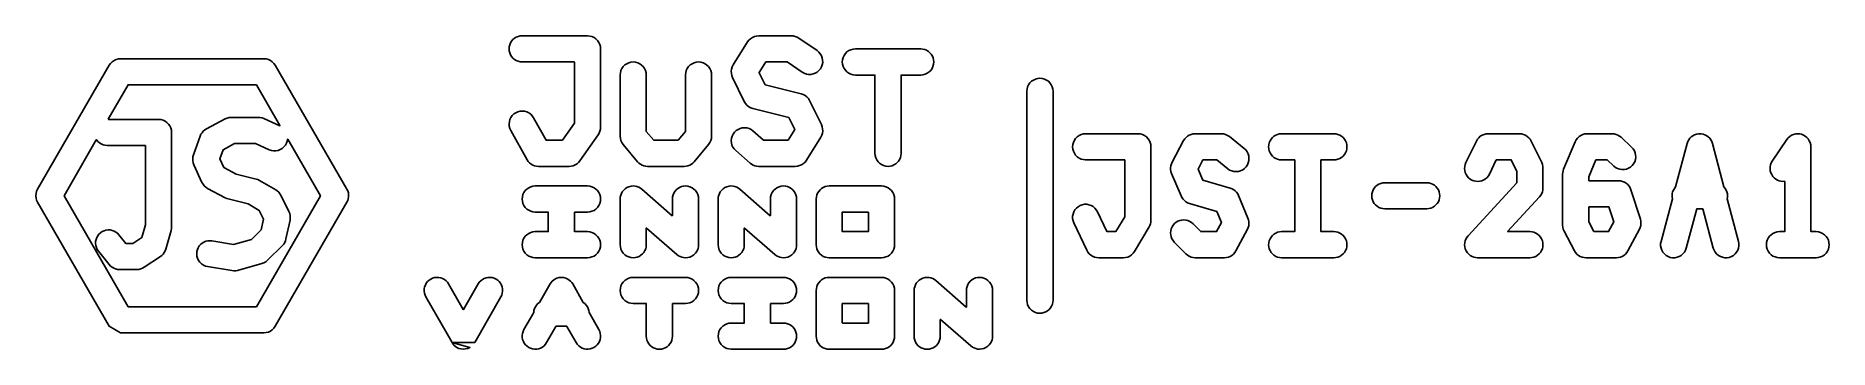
# Model space of a CAD drawing. Header units: millimetres. Extents: x -29.7 to 25.1, y -4.7 to 4.9.
import ezdxf

# ---------------------------------------------------------------- set-up
doc = ezdxf.new("R2010")
doc.units = ezdxf.units.MM

msp = doc.modelspace()

# ---------------------------------------------------------------- linework, layer by layer
at = {"layer": 'WATERMARK'}
for points in [[(-13.35647, 0.90509), (-13.29436, 0.92026), (-13.23546, 0.94513), (-13.18128, 0.97907), (-13.13319, 1.02121), (-13.09237, 1.07054), (-12.53236, 1.87054), (-12.50133, 1.92296), (-12.47858, 1.97957), (-12.4647, 2.03898), (-12.46001, 2.0999), (-12.46, 4.49989), (-12.46606, 4.56924), (-12.48407, 4.6366), (-12.5135, 4.6998), (-12.55346, 4.75694), (-12.60273, 4.80626), (-12.65982, 4.84628), (-12.72299, 4.87578), (-12.79033, 4.89387), (-12.85989, 4.89999), (-14.8599, 4.9), (-14.92238, 4.89509), (-14.98342, 4.88047), (-15.04141, 4.85648), (-15.09495, 4.82371), (-15.14269, 4.78297), (-15.18348, 4.73526), (-15.2163, 4.68176), (-15.24035, 4.62379), (-15.25503, 4.56276), (-15.25998, 4.5002), (-15.25509, 4.43762), (-15.24047, 4.37658), (-15.21648, 4.31859), (-15.18371, 4.26505), (-15.14297, 4.21731), (-15.09526, 4.17652), (-15.04176, 4.1437), (-14.98379, 4.11965), (-14.92276, 4.10497), (-14.8601, 4.10001), (-13.26371, 4.09983), (-13.26017, 4.09629), (-13.26067, 2.22517), (-13.62765, 1.70117), (-13.62999, 1.70008), (-14.12351, 1.70017), (-14.12575, 1.70146), (-14.51077, 2.39101), (-14.54974, 2.44843), (-14.59829, 2.49847), (-14.65479, 2.53932), (-14.71752, 2.56974), (-14.78459, 2.5888), (-14.85394, 2.59593), (-14.92348, 2.59091), (-14.99109, 2.57388), (-15.05472, 2.54538), (-15.11243, 2.50626), (-15.16247, 2.45771), (-15.20332, 2.40121), (-15.23374, 2.33848), (-15.2528, 2.27141), (-15.25993, 2.20206), (-15.25491, 2.13252), (-15.23788, 2.06491), (-15.20933, 2.00118), (-14.70934, 1.10516), (-14.67593, 1.0547), (-14.63524, 1.00977), (-14.58822, 0.97152), (-14.53597, 0.9408), (-14.47967, 0.91834), (-14.42063, 0.90464), (-14.36009, 0.90001), (-13.4201, 0.9)], [(-6.43305, 0.90566), (-6.36779, 0.9225), (-6.30628, 0.95006), (-6.25028, 0.98755), (-6.20136, 1.03391), (-6.16086, 1.08792), (-5.72086, 1.79191), (-5.69008, 1.85185), (-5.66977, 1.91621), (-5.66057, 1.98306), (-5.66273, 2.05051), (-5.67621, 2.11663), (-5.70064, 2.17965), (-6.06063, 2.91565), (-6.09646, 2.97518), (-6.14212, 3.02769), (-6.19618, 3.0715), (-6.25701, 3.10527), (-6.32289, 3.12802), (-7.42141, 3.40283), (-7.60232, 3.77103), (-7.60214, 3.77362), (-7.39894, 4.09866), (-7.39665, 4.09987), (-6.74423, 4.09983), (-6.28611, 3.78606), (-6.22528, 3.75177), (-6.15952, 3.7286), (-6.09074, 3.7172), (-6.02102, 3.71793), (-5.95249, 3.73074), (-5.88722, 3.75526), (-5.82721, 3.79075), (-5.77457, 3.8358), (-5.73025, 3.88962), (-5.69595, 3.95032), (-5.67271, 4.01606), (-5.66124, 4.08483), (-5.66188, 4.15454), (-5.67462, 4.22309), (-5.69908, 4.28838), (-5.73449, 4.34844), (-5.7798, 4.40143), (-5.83371, 4.44582), (-6.39371, 4.82984), (-6.44556, 4.85994), (-6.50141, 4.882), (-6.55994, 4.89545), (-6.61991, 4.89999), (-7.61989, 4.9), (-7.68695, 4.89434), (-7.75221, 4.8775), (-7.81372, 4.84994), (-7.86972, 4.81245), (-7.91864, 4.76609), (-7.95914, 4.71208), (-8.39914, 4.00809), (-8.42992, 3.94815), (-8.45023, 3.88379), (-8.45943, 3.81694), (-8.45727, 3.74949), (-8.44379, 3.68337), (-8.41936, 3.62035), (-8.05937, 2.88435), (-8.02354, 2.82482), (-7.97788, 2.77231), (-7.92382, 2.7285), (-7.86299, 2.69473), (-7.79711, 2.67198), (-6.69859, 2.39717), (-6.51768, 2.02897), (-6.51786, 2.02638), (-6.72106, 1.70134), (-6.72335, 1.70013), (-7.46942, 1.70017), (-7.79708, 1.98543), (-7.85351, 2.02656), (-7.91614, 2.05721), (-7.9827, 2.07644), (-8.05202, 2.0839), (-8.12159, 2.07921), (-8.18928, 2.06251), (-8.25304, 2.03431), (-8.31094, 1.99547), (-8.36121, 1.94716), (-8.40233, 1.89086), (-8.43305, 1.82827), (-8.45244, 1.7613), (-8.4599, 1.69198), (-8.45521, 1.62241), (-8.43851, 1.55472), (-8.41031, 1.49096), (-8.37147, 1.43306), (-8.32309, 1.38271), (-7.88308, 0.99869), (-7.83735, 0.96422), (-7.78709, 0.93659), (-7.7334, 0.91643), (-7.67738, 0.90415), (-7.62009, 0.90001), (-6.50011, 0.9)], [(-3.59762, 0.90491), (-3.53658, 0.91953), (-3.47859, 0.94352), (-3.42505, 0.97629), (-3.37731, 1.01703), (-3.33652, 1.06474), (-3.3037, 1.11824), (-3.27965, 1.17621), (-3.26497, 1.23724), (-3.26001, 1.2999), (-3.25983, 3.69629), (-3.25629, 3.69983), (-2.65989, 3.70001), (-2.59033, 3.70613), (-2.5234, 3.72407), (-2.4602, 3.7535), (-2.40306, 3.79346), (-2.35374, 3.84273), (-2.31372, 3.89982), (-2.28422, 3.96299), (-2.26613, 4.03033), (-2.26002, 4.09979), (-2.26491, 4.16238), (-2.27953, 4.22342), (-2.30352, 4.28141), (-2.33629, 4.33495), (-2.37703, 4.38269), (-2.42474, 4.42348), (-2.47824, 4.4563), (-2.53621, 4.48035), (-2.59724, 4.49503), (-2.6599, 4.49999), (-4.65989, 4.5), (-4.72924, 4.49394), (-4.7966, 4.47593), (-4.8598, 4.4465), (-4.91694, 4.40654), (-4.96626, 4.35727), (-5.00628, 4.30018), (-5.03578, 4.23701), (-5.05387, 4.16967), (-5.05998, 4.10022), (-5.05394, 4.03076), (-5.03593, 3.9634), (-5.0065, 3.9002), (-4.96654, 3.84306), (-4.91727, 3.79374), (-4.86018, 3.75372), (-4.79701, 3.72422), (-4.72967, 3.70613), (-4.66011, 3.70001), (-4.06371, 3.69983), (-4.06017, 3.69629), (-4.06, 1.30011), (-4.05394, 1.23076), (-4.03593, 1.1634), (-4.0065, 1.1002), (-3.96654, 1.04306), (-3.91727, 0.99374), (-3.86018, 0.95372), (-3.79701, 0.92422), (-3.72967, 0.90613), (-3.66021, 0.90002)], [(-22.69683, -4.19394), (-22.62947, -4.17593), (-22.56627, -4.1465), (-22.50913, -4.10654), (-22.45981, -4.05727), (-22.41972, -4.00009), (-20.22578, -0.20008), (-20.19987, -0.14631), (-20.18222, -0.08919), (-20.17329, -0.03008), (-20.17326, 0.0297), (-20.18214, 0.08882), (-20.19974, 0.14596), (-20.22569, 0.19992), (-22.41961, 3.99991), (-22.45953, 4.05694), (-22.5088, 4.10626), (-22.56589, 4.14628), (-22.62906, 4.17578), (-22.6964, 4.19387), (-22.76596, 4.19999), (-27.15382, 4.2), (-27.22317, 4.19394), (-27.29053, 4.17593), (-27.35373, 4.1465), (-27.41087, 4.10654), (-27.46019, 4.05727), (-27.50028, 4.00009), (-29.69422, 0.20009), (-29.72364, 0.13701), (-29.74173, 0.06967), (-29.74784, 0.00022), (-29.7418, -0.06924), (-29.72379, -0.1366), (-29.69432, -0.1999), (-27.50031, -3.99997), (-27.15392, -4.19996), (-22.76618, -4.2)], [(-9.84199, 0.90424), (-9.78502, 0.9169), (-9.73051, 0.9377), (-9.6796, 0.96622), (-9.63338, 1.00183), (-9.59277, 1.04386), (-9.15278, 1.57185), (-9.11321, 1.62871), (-9.08398, 1.69163), (-9.06607, 1.75867), (-9.06001, 1.82789), (-9.06, 3.69989), (-9.06606, 3.76924), (-9.08407, 3.8366), (-9.1135, 3.8998), (-9.15346, 3.95694), (-9.20273, 4.00626), (-9.25982, 4.04628), (-9.32299, 4.07578), (-9.39033, 4.09387), (-9.45978, 4.09998), (-9.52924, 4.09394), (-9.5966, 4.07593), (-9.6598, 4.0465), (-9.71694, 4.00654), (-9.76626, 3.95727), (-9.80628, 3.90018), (-9.83578, 3.83701), (-9.85387, 3.76967), (-9.85999, 3.70011), (-9.86017, 1.97334), (-10.08681, 1.70091), (-10.8316, 1.70017), (-11.05954, 1.97253), (-11.06001, 3.70011), (-11.06613, 3.76967), (-11.08407, 3.8366), (-11.1135, 3.8998), (-11.15346, 3.95694), (-11.20273, 4.00626), (-11.25982, 4.04628), (-11.32299, 4.07578), (-11.39033, 4.09387), (-11.45978, 4.09998), (-11.52924, 4.09394), (-11.5966, 4.07593), (-11.6598, 4.0465), (-11.71694, 4.00654), (-11.76626, 3.95727), (-11.80628, 3.90018), (-11.83578, 3.83701), (-11.85387, 3.76967), (-11.85999, 3.70011), (-11.86, 1.82811), (-11.854, 1.75909), (-11.83616, 1.69204), (-11.80701, 1.62908), (-11.76735, 1.57202), (-11.32735, 1.044), (-11.28689, 1.00208), (-11.24071, 0.96642), (-11.18982, 0.93785), (-11.13533, 0.917), (-11.07838, 0.9043), (-11.02009, 0.90001), (-9.90009, 0.9)], [(-26.9214, -3.39983), (-26.92364, -3.39854), (-28.88521, 0), (-27.89694, 1.71273), (-27.8947, 1.71402), (-27.88987, 1.71273), (-27.85326, 1.66697), (-27.80485, 1.62334), (-27.75035, 1.58835), (-27.69054, 1.56248), (-27.62732, 1.54666), (-27.56227, 1.54131), (-26.39632, 1.54113), (-26.39278, 1.53759), (-26.39261, -0.89328), (-26.50205, -1.27643), (-26.7745, -1.45844), (-26.99707, -1.45853), (-27.20846, -1.19585), (-27.25132, -1.15013), (-27.30087, -1.1116), (-27.35583, -1.0813), (-27.41486, -1.05996), (-27.4765, -1.04813), (-27.53924, -1.04608), (-27.60152, -1.05388), (-27.66181, -1.07131), (-27.71863, -1.09797), (-27.77059, -1.13319), (-27.81639, -1.1761), (-27.85492, -1.22565), (-27.88522, -1.28061), (-27.90656, -1.33964), (-27.91839, -1.40128), (-27.92044, -1.46402), (-27.91264, -1.5263), (-27.89521, -1.58659), (-27.86855, -1.64341), (-27.83328, -1.69545), (-27.50284, -2.1085), (-27.46225, -2.15213), (-27.41557, -2.18931), (-27.36387, -2.21912), (-27.30831, -2.24092), (-27.25013, -2.25421), (-27.19052, -2.25869), (-26.65357, -2.2587), (-26.59507, -2.2544), (-26.53775, -2.24158), (-26.48291, -2.2205), (-26.43168, -2.19157), (-25.93602, -1.86113), (-25.89155, -1.82673), (-25.85227, -1.78638), (-25.81905, -1.74091), (-25.79255, -1.69123), (-25.77325, -1.63823), (-25.60802, -1.05997), (-25.59651, -1.00565), (-25.59262, -0.95009), (-25.59261, 1.94119), (-25.59867, 2.01054), (-25.61668, 2.0779), (-25.64611, 2.1411), (-25.68607, 2.19824), (-25.73534, 2.24756), (-25.79243, 2.28758), (-25.8556, 2.31708), (-25.92294, 2.33517), (-25.9925, 2.34129), (-27.52686, 2.34147), (-27.5304, 2.34501), (-27.5304, 2.34759), (-26.9226, 3.39933), (-22.9986, 3.39983), (-22.99636, 3.39854), (-22.2751, 2.14927), (-22.27639, 2.14444), (-22.28122, 2.14315), (-22.77202, 2.36393), (-22.82465, 2.38328), (-22.87972, 2.39513), (-22.936, 2.39912), (-23.76207, 2.39913), (-23.82652, 2.39391), (-23.88938, 2.37835), (-23.94901, 2.35281), (-24.52728, 2.04716), (-24.57741, 2.01571), (-24.62242, 1.97716), (-24.66124, 1.93238), (-24.69302, 1.88235), (-24.71709, 1.82809), (-24.92362, 1.24984), (-24.93986, 1.19014), (-24.94672, 1.12855), (-24.94398, 1.06664), (-24.93171, 1.00589), (-24.91017, 0.94768), (-24.66235, 0.41073), (-24.63082, 0.35472), (-24.59066, 0.30441), (-24.54296, 0.26119), (-24.48885, 0.22612), (-23.95188, -0.06302), (-23.90676, -0.08382), (-23.85926, -0.09891), (-23.253, -0.25068), (-22.91038, -0.45074), (-22.77871, -0.71392), (-22.84824, -1.03961), (-23.14464, -1.33609), (-23.70016, -1.49057), (-24.35738, -1.38152), (-24.41962, -1.37612), (-24.48223, -1.38051), (-24.54338, -1.39463), (-24.60157, -1.41816), (-24.65537, -1.45049), (-24.70344, -1.49085), (-24.74461, -1.53822), (-24.77786, -1.59146), (-24.80238, -1.64924), (-24.81755, -1.71013), (-24.82301, -1.77962), (-24.81632, -1.84902), (-24.79767, -1.91621), (-24.76765, -1.97913), (-24.72716, -2.03589), (-24.67742, -2.08475), (-24.61996, -2.12423), (-24.55651, -2.15314), (-24.48891, -2.17061), (-23.74541, -2.29455), (-23.68766, -2.29991), (-23.62965, -2.29686), (-23.5726, -2.28543), (-22.82913, -2.07892), (-22.76503, -2.05504), (-22.70584, -2.02055), (-22.65332, -1.97639), (-22.19896, -1.52203), (-22.16146, -1.47873), (-22.13047, -1.43043), (-22.10671, -1.3782), (-22.09065, -1.32303), (-21.96673, -0.74478), (-21.95822, -0.67804), (-21.96101, -0.6107), (-21.97506, -0.54479), (-22.00002, -0.48208), (-22.24784, 0.01359), (-22.27734, 0.06325), (-22.31373, 0.10823), (-22.35623, 0.14748), (-22.40403, 0.18024), (-22.89968, 0.46938), (-22.95036, 0.49432), (-23.00421, 0.51194), (-23.61599, 0.6649), (-23.9915, 0.86711), (-24.11485, 1.13391), (-24.0161, 1.41184), (-23.66283, 1.599), (-23.02301, 1.59913), (-22.60448, 1.41128), (-22.53853, 1.38832), (-22.46971, 1.37718), (-22.39999, 1.37816), (-22.33151, 1.39123), (-22.26633, 1.41599), (-22.20645, 1.45169), (-22.15367, 1.49725), (-22.10985, 1.55092), (-22.07578, 1.61175), (-22.05295, 1.67691), (-22.04353, 1.73269), (-22.03946, 1.7356), (-22.03491, 1.73354), (-21.03496, 0.00129), (-21.03496, -0.00129), (-22.9974, -3.39933)], [(1.05276, -3.59503), (1.11379, -3.58035), (1.17141, -3.55648), (1.22495, -3.52371), (1.27269, -3.48297), (1.31348, -3.43526), (1.3463, -3.38176), (1.37035, -3.32379), (1.38503, -3.26276), (1.38999, -3.2001), (1.39, 3.19989), (1.38394, 3.26924), (1.36593, 3.3366), (1.3365, 3.3998), (1.29654, 3.45694), (1.24727, 3.50626), (1.19018, 3.54628), (1.12701, 3.57578), (1.05967, 3.59387), (0.99022, 3.59998), (0.92076, 3.59394), (0.8534, 3.57593), (0.7902, 3.5465), (0.73306, 3.50654), (0.68374, 3.45727), (0.64372, 3.40018), (0.61422, 3.33701), (0.59613, 3.26967), (0.59001, 3.20011), (0.59, -3.19989), (0.59606, -3.26924), (0.61407, -3.3366), (0.6435, -3.3998), (0.68346, -3.45694), (0.73273, -3.50626), (0.78982, -3.54628), (0.85299, -3.57578), (0.92033, -3.59387), (0.98979, -3.59998)], [(3.61027, -1.89411), (3.67674, -1.8766), (3.73923, -1.84797), (3.79589, -1.80907), (3.84506, -1.76104), (3.88534, -1.70521), (4.33336, -0.95519), (4.35775, -0.90733), (4.37553, -0.85655), (4.38635, -0.80385), (4.38999, -0.75008), (4.39, 1.49989), (4.38394, 1.56924), (4.36593, 1.6366), (4.3365, 1.6998), (4.29654, 1.75694), (4.24727, 1.80626), (4.19018, 1.84628), (4.12701, 1.87578), (4.05967, 1.89387), (3.99011, 1.89999), (2.39011, 1.9), (2.32076, 1.89394), (2.2534, 1.87593), (2.1902, 1.8465), (2.13306, 1.80654), (2.08374, 1.75727), (2.04372, 1.70018), (2.01422, 1.63701), (1.99613, 1.56967), (1.99002, 1.50022), (1.99606, 1.43076), (2.01407, 1.3634), (2.0435, 1.3002), (2.08346, 1.24306), (2.13273, 1.19374), (2.18982, 1.15372), (2.25299, 1.12422), (2.32033, 1.10613), (2.38989, 1.10001), (3.58629, 1.09983), (3.58983, 1.09629), (3.58933, -0.64075), (3.31566, -1.09859), (3.31339, -1.09985), (3.04442, -1.09983), (3.04218, -1.09854), (2.75108, -0.48794), (2.7159, -0.42812), (2.67068, -0.37505), (2.61694, -0.33064), (2.5563, -0.29624), (2.4906, -0.27289), (2.42185, -0.2613), (2.35214, -0.26182), (2.28357, -0.27445), (2.21823, -0.29878), (2.15812, -0.3341), (2.10505, -0.37932), (2.06064, -0.43306), (2.02624, -0.4937), (2.00289, -0.5594), (1.9913, -0.62815), (1.99182, -0.69786), (2.00445, -0.76643), (2.02882, -0.83187), (2.42882, -1.67188), (2.46098, -1.72744), (2.50167, -1.77721), (2.54981, -1.81983), (2.60415, -1.85418), (2.6633, -1.87938), (2.72572, -1.89478), (2.7899, -1.89999), (3.54189, -1.9)], [(6.69932, -1.89526), (6.75938, -1.88112), (6.81655, -1.85792), (6.86947, -1.8262), (6.91689, -1.78673), (6.95766, -1.74042), (6.99089, -1.68832), (7.3429, -1.02832), (7.36671, -0.97447), (7.38238, -0.91763), (7.38953, -0.85909), (7.388, -0.80014), (7.37781, -0.74206), (7.35917, -0.68602), (7.07118, 0.00398), (7.04439, 0.05679), (7.01005, 0.10514), (6.96894, 0.14789), (6.92196, 0.18408), (6.87014, 0.21293), (6.81455, 0.23384), (5.97472, 0.48007), (5.83275, 0.81815), (5.98135, 1.09841), (5.98354, 1.09978), (6.40073, 1.09983), (6.73953, 0.82814), (6.79759, 0.78934), (6.8614, 0.76126), (6.92913, 0.74468), (6.99826, 0.74011), (7.06758, 0.74762), (7.13454, 0.76705), (7.1971, 0.79781), (7.25338, 0.83897), (7.30165, 0.88928), (7.34045, 0.94721), (7.3686, 1.01099), (7.38525, 1.0787), (7.38989, 1.14826), (7.38238, 1.21758), (7.36295, 1.28454), (7.33219, 1.3471), (7.29103, 1.40338), (7.24064, 1.45172), (6.79264, 1.81173), (6.73664, 1.84943), (6.67501, 1.87722), (6.60957, 1.89423), (6.54211, 1.89999), (5.7421, 1.9), (5.68068, 1.89526), (5.62062, 1.88112), (5.56345, 1.85792), (5.51053, 1.8262), (5.46311, 1.78673), (5.42234, 1.74042), (5.38911, 1.68832), (5.0371, 1.02832), (5.01329, 0.97447), (4.99762, 0.91763), (4.99047, 0.85909), (4.992, 0.80014), (5.00219, 0.74206), (5.02083, 0.68602), (5.30882, -0.00398), (5.33561, -0.05679), (5.36995, -0.10514), (5.41106, -0.14789), (5.45804, -0.18408), (5.50986, -0.21293), (5.56545, -0.23384), (6.40528, -0.48007), (6.54725, -0.81815), (6.39865, -1.09841), (6.39646, -1.09978), (5.91113, -1.09983), (5.67607, -0.86042), (5.62888, -0.81918), (5.57575, -0.78576), (5.51805, -0.76107), (5.4572, -0.7457), (5.39469, -0.74004), (5.33206, -0.74423), (5.27086, -0.75817), (5.2126, -0.78151), (5.1587, -0.81367), (5.1105, -0.85387), (5.06918, -0.90112), (5.03576, -0.95425), (5.01107, -1.01195), (4.9957, -1.0728), (4.99004, -1.13531), (4.99423, -1.19794), (5.00817, -1.25914), (5.03151, -1.3174), (5.06367, -1.3713), (5.10394, -1.41957), (5.45593, -1.77958), (5.50384, -1.82135), (5.55784, -1.85507), (5.6165, -1.87979), (5.67835, -1.89489), (5.7419, -1.89999), (6.6379, -1.9)], [(10.05238, -1.89509), (10.11342, -1.88047), (10.17141, -1.85648), (10.22495, -1.82371), (10.27269, -1.78297), (10.31348, -1.73526), (10.3463, -1.68176), (10.37035, -1.62379), (10.38503, -1.56276), (10.38998, -1.5002), (10.38509, -1.43762), (10.37047, -1.37658), (10.34648, -1.31859), (10.31371, -1.26505), (10.27297, -1.21731), (10.22526, -1.17652), (10.17176, -1.1437), (10.11379, -1.11965), (10.05276, -1.10497), (9.9901, -1.10001), (9.59371, -1.09983), (9.59017, -1.09629), (9.59017, 1.09629), (9.59371, 1.09983), (9.9901, 1.10001), (10.05276, 1.10497), (10.11342, 1.11953), (10.17141, 1.14352), (10.22495, 1.17629), (10.27269, 1.21703), (10.31348, 1.26474), (10.3463, 1.31824), (10.37035, 1.37621), (10.38503, 1.43724), (10.38998, 1.4998), (10.38509, 1.56238), (10.37047, 1.62342), (10.34648, 1.68141), (10.31371, 1.73495), (10.27297, 1.78269), (10.22526, 1.82348), (10.17176, 1.8563), (10.11379, 1.88035), (10.05276, 1.89503), (9.9901, 1.89999), (8.3901, 1.9), (8.32762, 1.89509), (8.26658, 1.88047), (8.20859, 1.85648), (8.15505, 1.82371), (8.10731, 1.78297), (8.06652, 1.73526), (8.0337, 1.68176), (8.00965, 1.62379), (7.99497, 1.56276), (7.99002, 1.5002), (7.99491, 1.43762), (8.00953, 1.37658), (8.03352, 1.31859), (8.06629, 1.26505), (8.10703, 1.21731), (8.15474, 1.17652), (8.20824, 1.1437), (8.26621, 1.11965), (8.32724, 1.10497), (8.3899, 1.10001), (8.78629, 1.09983), (8.78983, 1.09629), (8.78933, -1.0975), (8.7875, -1.09933), (8.3899, -1.10001), (8.32724, -1.10497), (8.26658, -1.11953), (8.20859, -1.14352), (8.15505, -1.17629), (8.10731, -1.21703), (8.06652, -1.26474), (8.0337, -1.31824), (8.00965, -1.37621), (7.99497, -1.43724), (7.99002, -1.4998), (7.99491, -1.56238), (8.00953, -1.62342), (8.03352, -1.68141), (8.06629, -1.73495), (8.10703, -1.78269), (8.15474, -1.82348), (8.20824, -1.8563), (8.26621, -1.88035), (8.32724, -1.89503), (8.3899, -1.89999), (9.9899, -1.9)], [(16.05238, -1.89509), (16.11342, -1.88047), (16.17141, -1.85648), (16.22495, -1.82371), (16.27269, -1.78297), (16.31348, -1.73526), (16.3463, -1.68176), (16.37035, -1.62379), (16.38503, -1.56276), (16.38998, -1.5002), (16.38509, -1.43762), (16.37047, -1.37658), (16.34648, -1.31859), (16.31371, -1.26505), (16.27297, -1.21731), (16.22526, -1.17652), (16.17176, -1.1437), (16.11379, -1.11965), (16.05276, -1.10497), (15.9901, -1.10001), (15.31132, -1.09983), (15.30778, -1.09629), (15.30778, -1.09371), (16.2845, -0.03068), (16.3214, 0.01602), (16.35092, 0.06759), (16.37248, 0.12297), (16.3856, 0.18092), (16.39, 0.24009), (16.39, 0.83991), (16.3855, 0.89978), (16.37206, 0.95839), (16.34996, 1.01442), (16.02997, 1.67442), (15.99765, 1.72942), (15.95694, 1.77866), (15.90891, 1.8208), (15.85478, 1.85475), (15.79594, 1.87964), (15.73389, 1.89485), (15.6701, 1.89999), (14.7101, 1.9), (14.64651, 1.89491), (14.58444, 1.87977), (14.52557, 1.85493), (14.47141, 1.82104), (14.42334, 1.77895), (14.38258, 1.72975), (14.35012, 1.6746), (14.03011, 1.0146), (14.00727, 0.95624), (13.9938, 0.89494), (13.99008, 0.83228), (13.99622, 0.76982), (14.01204, 0.70908), (14.03718, 0.65156), (14.071, 0.59869), (14.11268, 0.55176), (14.16118, 0.51192), (14.21532, 0.48017), (14.27376, 0.45727), (14.33506, 0.4438), (14.39772, 0.44008), (14.46018, 0.44622), (14.52092, 0.46204), (14.57844, 0.48718), (14.63131, 0.521), (14.67824, 0.56268), (14.71808, 0.61118), (14.74988, 0.66541), (14.95995, 1.09827), (14.96209, 1.09972), (15.41756, 1.09983), (15.4198, 1.09854), (15.58991, 0.74793), (15.58983, 0.39661), (14.0955, -1.22932), (14.0586, -1.27602), (14.02924, -1.32726), (14.00763, -1.38261), (13.99446, -1.44056), (13.99001, -1.4998), (13.99545, -1.56568), (14.01165, -1.62976), (14.03819, -1.69031), (14.07434, -1.74565), (14.11912, -1.7943), (14.16571, -1.83119), (14.21726, -1.86076), (14.27261, -1.88237), (14.33056, -1.89554), (14.38991, -1.89999), (15.9899, -1.9)], [(18.69932, -1.89526), (18.75938, -1.88112), (18.81655, -1.85792), (18.86947, -1.8262), (18.91689, -1.78673), (18.95766, -1.74042), (18.99089, -1.68832), (19.34289, -1.02833), (19.36833, -0.96981), (19.38418, -0.90791), (19.38996, -0.84427), (19.38554, -0.78052), (19.37099, -0.71819), (19.083, 0.18182), (19.05918, 0.24002), (19.02649, 0.29386), (18.98576, 0.3419), (18.93798, 0.38295), (18.88436, 0.416), (18.82621, 0.44021), (18.76499, 0.45499), (18.7021, 0.45999), (17.79371, 0.46017), (17.79017, 0.46371), (17.79039, 0.58051), (18.00745, 1.09806), (18.00951, 1.09963), (18.35114, 1.09983), (18.55651, 0.90812), (18.61144, 0.86501), (18.67253, 0.83232), (18.73877, 0.81056), (18.80778, 0.80064), (18.87747, 0.80285), (18.94571, 0.81712), (19.01044, 0.84303), (19.06968, 0.87979), (19.12165, 0.92627), (19.16475, 0.98108), (19.19768, 1.04253), (19.21944, 1.10877), (19.22936, 1.17778), (19.22715, 1.24747), (19.21288, 1.31571), (19.18697, 1.38044), (19.15021, 1.43968), (19.10365, 1.49173), (18.78365, 1.79175), (18.73684, 1.82944), (18.68483, 1.85975), (18.62887, 1.88191), (18.57021, 1.89543), (18.51009, 1.89999), (17.7421, 1.9), (17.67544, 1.89441), (17.61053, 1.87776), (17.54932, 1.85051), (17.49351, 1.81343), (17.44468, 1.76756), (17.40419, 1.71417), (17.37313, 1.65468), (17.02111, 0.81467), (17.00397, 0.76474), (16.99353, 0.71292), (16.99001, 0.66008), (16.99, -0.8999), (16.99531, -0.96484), (17.0111, -1.02815), (17.03702, -1.08815), (17.35701, -1.68815), (17.3901, -1.74012), (17.43084, -1.78646), (17.47821, -1.82598), (17.5311, -1.85775), (17.58825, -1.88101), (17.6483, -1.8952), (17.7099, -1.89999), (18.6379, -1.9)], [(22.09285, -1.88653), (22.15841, -1.86279), (22.21885, -1.82804), (22.27234, -1.78331), (22.31725, -1.72998), (22.35221, -1.66966), (22.37617, -1.60419), (22.38839, -1.53555), (22.38852, -1.46583), (22.37651, -1.39704), (22.02813, -0.09058), (22.03546, -0.04491), (22.03799, 0.00016), (22.03356, 0.05935), (22.02032, 0.11756), (21.99857, 0.17315), (21.96878, 0.22489), (21.93124, 0.27277), (21.57646, 1.60316), (21.55667, 1.65981), (21.52888, 1.71247), (21.49334, 1.76071), (21.45099, 1.8031), (21.40279, 1.83868), (21.34981, 1.86667), (21.29326, 1.88642), (21.22492, 1.89845), (21.15551, 1.89849), (21.08713, 1.88652), (21.03053, 1.86682), (20.97753, 1.83888), (20.92929, 1.80334), (20.8869, 1.76099), (20.85132, 1.71279), (20.82333, 1.65981), (20.80354, 1.60316), (20.44876, 0.27277), (20.41122, 0.22489), (20.38143, 0.17315), (20.35968, 0.11756), (20.34644, 0.05935), (20.34201, 0.00016), (20.34454, -0.04491), (20.35187, -0.09058), (20.00349, -1.39704), (19.99148, -1.46583), (19.99161, -1.53555), (20.00372, -1.60377), (20.02761, -1.66927), (20.0625, -1.72963), (20.10735, -1.78301), (20.16079, -1.82779), (20.22119, -1.86261), (20.28672, -1.88642), (20.35539, -1.89848), (20.42511, -1.89843), (20.49377, -1.88628), (20.55927, -1.86239), (20.61963, -1.8275), (20.67301, -1.78265), (20.71779, -1.72921), (20.75261, -1.66881), (20.77645, -1.60317), (21.09682, -0.40251), (21.09865, -0.40067), (21.28014, -0.40017), (21.28368, -0.40371), (21.60348, -1.60296), (21.62721, -1.66841), (21.66196, -1.72885), (21.70669, -1.78234), (21.76002, -1.82725), (21.82034, -1.86221), (21.88581, -1.88617), (21.95445, -1.89839), (22.02417, -1.89852)], [(24.81924, -1.89394), (24.8866, -1.87593), (24.9498, -1.8465), (25.00694, -1.80654), (25.05626, -1.75727), (25.09628, -1.70018), (25.12578, -1.63701), (25.14387, -1.56967), (25.14998, -1.50022), (25.14394, -1.43076), (25.12593, -1.3634), (25.0965, -1.3002), (25.05654, -1.24306), (25.00727, -1.19374), (24.95018, -1.15372), (24.88701, -1.12422), (24.81967, -1.10613), (24.75011, -1.10001), (24.59371, -1.09983), (24.59017, -1.09629), (24.59, 1.4999), (24.58475, 1.56448), (24.56913, 1.62746), (24.54354, 1.68709), (24.50863, 1.74179), (24.46534, 1.79013), (24.4148, 1.83084), (24.36316, 1.86056), (24.30768, 1.88228), (24.2496, 1.89552), (24.19019, 1.89999), (24.12552, 1.89475), (24.06254, 1.87913), (24.00291, 1.85354), (23.94821, 1.81863), (23.89987, 1.77534), (23.8591, 1.72473), (23.4111, 1.06473), (23.38007, 1.01028), (23.35789, 0.95157), (23.34516, 0.8901), (23.34221, 0.82741), (23.3491, 0.76502), (23.36567, 0.70448), (23.3915, 0.64728), (23.42596, 0.59482), (23.46821, 0.5484), (23.5172, 0.50916), (23.56677, 0.48044), (23.61993, 0.45909), (23.67559, 0.44556), (23.73261, 0.44012), (23.78606, 0.44253), (23.78836, 0.44134), (23.79, 0.43764), (23.78983, -1.09629), (23.78629, -1.09983), (23.62989, -1.10001), (23.56033, -1.10613), (23.4934, -1.12407), (23.4302, -1.1535), (23.37306, -1.19346), (23.32374, -1.24273), (23.28372, -1.29982), (23.25422, -1.36299), (23.23613, -1.43033), (23.23002, -1.49978), (23.23606, -1.56924), (23.25407, -1.6366), (23.2835, -1.6998), (23.32346, -1.75694), (23.37273, -1.80626), (23.42982, -1.84628), (23.49299, -1.87578), (23.56033, -1.89387), (23.62989, -1.89999), (24.74989, -1.9)], [(-12.79076, -1.89394), (-12.7234, -1.87593), (-12.6602, -1.8465), (-12.60306, -1.80654), (-12.55374, -1.75727), (-12.51372, -1.70018), (-12.48422, -1.63701), (-12.46613, -1.56967), (-12.46002, -1.50022), (-12.46606, -1.43076), (-12.48407, -1.3634), (-12.5135, -1.3002), (-12.55346, -1.24306), (-12.60273, -1.19374), (-12.65982, -1.15372), (-12.72299, -1.12422), (-12.79033, -1.10613), (-12.85989, -1.10001), (-13.25629, -1.09983), (-13.25983, -1.09629), (-13.25983, -0.50371), (-13.25629, -0.50017), (-12.85989, -0.49999), (-12.79033, -0.49387), (-12.7234, -0.47593), (-12.6602, -0.4465), (-12.60306, -0.40654), (-12.55374, -0.35727), (-12.51372, -0.30018), (-12.48422, -0.23701), (-12.46613, -0.16967), (-12.46002, -0.10022), (-12.46606, -0.03076), (-12.48407, 0.0366), (-12.5135, 0.0998), (-12.55346, 0.15694), (-12.60273, 0.20626), (-12.65982, 0.24628), (-12.72299, 0.27578), (-12.79033, 0.29387), (-12.85989, 0.29999), (-14.45989, 0.3), (-14.52924, 0.29394), (-14.5966, 0.27593), (-14.6598, 0.2465), (-14.71694, 0.20654), (-14.76626, 0.15727), (-14.80628, 0.10018), (-14.83578, 0.03701), (-14.85387, -0.03033), (-14.85998, -0.09978), (-14.85394, -0.16924), (-14.83593, -0.2366), (-14.8065, -0.2998), (-14.76654, -0.35694), (-14.71727, -0.40626), (-14.66018, -0.44628), (-14.59701, -0.47578), (-14.52967, -0.49387), (-14.46011, -0.49999), (-14.06371, -0.50017), (-14.06017, -0.50371), (-14.06017, -1.09629), (-14.06371, -1.09983), (-14.46011, -1.10001), (-14.52967, -1.10613), (-14.5966, -1.12407), (-14.6598, -1.1535), (-14.71694, -1.19346), (-14.76626, -1.24273), (-14.80628, -1.29982), (-14.83578, -1.36299), (-14.85387, -1.43033), (-14.85998, -1.49978), (-14.85394, -1.56924), (-14.83593, -1.6366), (-14.8065, -1.6998), (-14.76654, -1.75694), (-14.71727, -1.80626), (-14.66018, -1.84628), (-14.59701, -1.87578), (-14.52967, -1.89387), (-14.46011, -1.89999), (-12.86011, -1.9)], [(-9.79238, -1.89423), (-9.72651, -1.87705), (-9.66451, -1.84895), (-9.60817, -1.81075), (-9.55911, -1.76354), (-9.52445, -1.7177), (-9.49672, -1.66738), (-9.47649, -1.6136), (-9.46417, -1.55748), (-9.46001, -1.50009), (-9.46, -0.10011), (-9.46606, -0.03076), (-9.48407, 0.0366), (-9.5135, 0.0998), (-9.55346, 0.15694), (-9.60273, 0.20626), (-9.65982, 0.24628), (-9.72299, 0.27578), (-9.79033, 0.29387), (-9.85979, 0.29998), (-9.92238, 0.29509), (-9.98342, 0.28047), (-10.04141, 0.25648), (-10.09495, 0.22371), (-10.14269, 0.18297), (-10.18348, 0.13526), (-10.2163, 0.08176), (-10.24035, 0.02379), (-10.25503, -0.03724), (-10.25999, -0.0999), (-10.26017, -0.60877), (-10.26371, -0.6123), (-10.26629, -0.6123), (-11.19667, 0.20108), (-11.2426, 0.23575), (-11.29262, 0.26328), (-11.3464, 0.28351), (-11.40252, 0.29583), (-11.4598, 0.29999), (-11.52762, 0.29422), (-11.59349, 0.27705), (-11.65549, 0.24895), (-11.71183, 0.21075), (-11.76089, 0.16354), (-11.79555, 0.1177), (-11.82328, 0.06738), (-11.84351, 0.0136), (-11.85583, -0.04252), (-11.85999, -0.09991), (-11.86, -1.49989), (-11.85394, -1.56924), (-11.83593, -1.6366), (-11.8065, -1.6998), (-11.76654, -1.75694), (-11.71727, -1.80626), (-11.66018, -1.84628), (-11.59701, -1.87578), (-11.52967, -1.89387), (-11.46021, -1.89998), (-11.39762, -1.89509), (-11.33658, -1.88047), (-11.27859, -1.85648), (-11.22505, -1.82371), (-11.17731, -1.78297), (-11.13652, -1.73526), (-11.1037, -1.68176), (-11.07965, -1.62379), (-11.06497, -1.56276), (-11.06001, -1.5001), (-11.05983, -0.99123), (-11.05629, -0.9877), (-11.05371, -0.9877), (-10.12333, -1.80108), (-10.0774, -1.83575), (-10.02738, -1.86328), (-9.9736, -1.88351), (-9.91748, -1.89583), (-9.8602, -1.89999)], [(-6.79238, -1.89423), (-6.72651, -1.87705), (-6.66451, -1.84895), (-6.60817, -1.81075), (-6.55911, -1.76354), (-6.52445, -1.7177), (-6.49672, -1.66738), (-6.47649, -1.6136), (-6.46417, -1.55748), (-6.46001, -1.50009), (-6.46, -0.1001), (-6.46491, -0.03762), (-6.47953, 0.02342), (-6.50352, 0.08141), (-6.53629, 0.13495), (-6.57703, 0.18269), (-6.62474, 0.22348), (-6.67824, 0.2563), (-6.73621, 0.28035), (-6.79724, 0.29503), (-6.85979, 0.29998), (-6.92924, 0.29394), (-6.9966, 0.27593), (-7.0598, 0.2465), (-7.11694, 0.20654), (-7.16626, 0.15727), (-7.20628, 0.10018), (-7.23578, 0.03701), (-7.25387, -0.03033), (-7.25999, -0.09989), (-7.26017, -0.60877), (-7.26371, -0.6123), (-7.26629, -0.6123), (-8.19667, 0.20108), (-8.2426, 0.23575), (-8.29262, 0.26328), (-8.3464, 0.28351), (-8.40252, 0.29583), (-8.4598, 0.29999), (-8.52762, 0.29422), (-8.59349, 0.27705), (-8.65549, 0.24895), (-8.71183, 0.21075), (-8.76089, 0.16354), (-8.79555, 0.1177), (-8.82328, 0.06738), (-8.84351, 0.0136), (-8.85583, -0.04252), (-8.85999, -0.09991), (-8.86, -1.49989), (-8.85394, -1.56924), (-8.83593, -1.6366), (-8.8065, -1.6998), (-8.76654, -1.75694), (-8.71727, -1.80626), (-8.66018, -1.84628), (-8.59701, -1.87578), (-8.52967, -1.89387), (-8.46021, -1.89998), (-8.39762, -1.89509), (-8.33658, -1.88047), (-8.27859, -1.85648), (-8.22505, -1.82371), (-8.17731, -1.78297), (-8.13652, -1.73526), (-8.1037, -1.68176), (-8.07965, -1.62379), (-8.06497, -1.56276), (-8.06001, -1.5001), (-8.05983, -0.99123), (-8.05629, -0.9877), (-8.05371, -0.9877), (-7.12333, -1.80108), (-7.0774, -1.83575), (-7.02738, -1.86328), (-6.9736, -1.88351), (-6.91748, -1.89583), (-6.8602, -1.89999)], [(-3.79076, -1.89394), (-3.7234, -1.87593), (-3.6602, -1.8465), (-3.60306, -1.80654), (-3.55374, -1.75727), (-3.51372, -1.70018), (-3.48422, -1.63701), (-3.46613, -1.56967), (-3.46001, -1.50011), (-3.46, -0.10011), (-3.46606, -0.03076), (-3.48407, 0.0366), (-3.5135, 0.0998), (-3.55346, 0.15694), (-3.60273, 0.20626), (-3.65982, 0.24628), (-3.72299, 0.27578), (-3.79033, 0.29387), (-3.85989, 0.29999), (-5.4599, 0.3), (-5.52238, 0.29509), (-5.58342, 0.28047), (-5.64141, 0.25648), (-5.69495, 0.22371), (-5.74269, 0.18297), (-5.78348, 0.13526), (-5.8163, 0.08176), (-5.84035, 0.02379), (-5.85503, -0.03724), (-5.85999, -0.0999), (-5.86, -1.4999), (-5.85509, -1.56238), (-5.84047, -1.62342), (-5.81648, -1.68141), (-5.78371, -1.73495), (-5.74297, -1.78269), (-5.69526, -1.82348), (-5.64176, -1.8563), (-5.58379, -1.88035), (-5.52276, -1.89503), (-5.4601, -1.89999), (-3.86011, -1.9)], [(12.89238, -0.39509), (12.95342, -0.38047), (13.01141, -0.35648), (13.06495, -0.32371), (13.11269, -0.28297), (13.15348, -0.23526), (13.1863, -0.18176), (13.21035, -0.12379), (13.22503, -0.06276), (13.22998, -0.0002), (13.22509, 0.06238), (13.21047, 0.12342), (13.18648, 0.18141), (13.15371, 0.23495), (13.11297, 0.28269), (13.06526, 0.32348), (13.01176, 0.3563), (12.95379, 0.38035), (12.89276, 0.39503), (12.8301, 0.39999), (11.5501, 0.4), (11.48762, 0.39509), (11.42658, 0.38047), (11.36859, 0.35648), (11.31505, 0.32371), (11.26731, 0.28297), (11.22652, 0.23526), (11.1937, 0.18176), (11.16965, 0.12379), (11.15497, 0.06276), (11.15002, 0.0002), (11.15491, -0.06238), (11.16953, -0.12342), (11.19352, -0.18141), (11.22629, -0.23495), (11.26703, -0.28269), (11.31474, -0.32348), (11.36824, -0.3563), (11.42621, -0.38035), (11.48724, -0.39503), (11.5499, -0.39999), (12.8299, -0.4)], [(-5.05629, -1.09983), (-5.05983, -1.09629), (-5.05933, -0.5025), (-5.0575, -0.50067), (-4.26371, -0.50017), (-4.26017, -0.50371), (-4.26067, -1.0975), (-4.2625, -1.09933)], [(17.9505, -1.09933), (17.79, -0.79875), (17.79017, -0.34371), (17.79371, -0.34017), (18.40766, -0.34017), (18.40991, -0.34146), (18.5571, -0.80019), (18.39865, -1.09841), (18.39646, -1.09978)], [(-16.59091, -4.69398), (-16.52411, -4.67619), (-16.46163, -4.6473), (-16.97248, -4.50778), (-16.97496, -4.50344), (-16.97428, -4.50094), (-16.96996, -4.49846), (-16.31272, -4.49842), (-15.51275, -3.09855), (-15.48601, -3.04186), (-15.46842, -2.98161), (-15.46048, -2.91935), (-15.46237, -2.85662), (-15.47405, -2.79495), (-15.49524, -2.73586), (-15.5254, -2.68082), (-15.56381, -2.63118), (-15.60951, -2.58816), (-15.66138, -2.55281), (-15.71814, -2.52601), (-15.77839, -2.50842), (-15.84065, -2.50048), (-15.90338, -2.50237), (-15.96505, -2.51405), (-16.02414, -2.53524), (-16.07918, -2.5654), (-16.12882, -2.60381), (-16.17184, -2.64951), (-16.20724, -2.70146), (-16.65645, -3.48721), (-16.65868, -3.48852), (-16.66352, -3.48724), (-17.11276, -2.70146), (-17.14791, -2.64982), (-17.19089, -2.60407), (-17.2405, -2.56562), (-17.29551, -2.5354), (-17.35457, -2.51415), (-17.41623, -2.50241), (-17.47896, -2.50046), (-17.54123, -2.50834), (-17.6015, -2.52587), (-17.65828, -2.55262), (-17.71018, -2.58791), (-17.75593, -2.63089), (-17.79438, -2.6805), (-17.8246, -2.73551), (-17.84585, -2.79457), (-17.85759, -2.85623), (-17.85954, -2.91896), (-17.85166, -2.98123), (-17.83413, -3.0415), (-17.80734, -3.09837), (-17.00725, -4.49853), (-16.97798, -4.54266), (-16.94296, -4.58272), (-16.90293, -4.61778), (-16.85862, -4.64719), (-16.79589, -4.67619), (-16.72909, -4.69398), (-16.66022, -4.69999)], [(-12.77877, -4.69166), (-12.7185, -4.67413), (-12.66172, -4.64738), (-12.60982, -4.61209), (-12.56407, -4.56911), (-12.52562, -4.5195), (-12.4954, -4.46449), (-12.47415, -4.40543), (-12.46241, -4.34377), (-12.46046, -4.28104), (-12.46834, -4.21877), (-12.48587, -4.1585), (-12.51266, -4.10163), (-12.81221, -3.57741), (-12.82102, -3.5156), (-12.83839, -3.45717), (-12.86462, -3.40172), (-12.89903, -3.35093), (-12.94079, -3.306), (-12.98957, -3.26703), (-13.31275, -2.70147), (-13.34202, -2.65734), (-13.37704, -2.61728), (-13.41707, -2.58222), (-13.46138, -2.55281), (-13.52411, -2.52381), (-13.59091, -2.50602), (-13.65978, -2.50001), (-13.72866, -2.50595), (-13.79549, -2.52366), (-13.85829, -2.55262), (-13.90266, -2.58202), (-13.94272, -2.61704), (-13.97778, -2.65707), (-14.00725, -2.70147), (-14.33043, -3.26703), (-14.37921, -3.306), (-14.42073, -3.35063), (-14.45519, -3.40138), (-14.48147, -3.45681), (-14.49898, -3.5156), (-14.50779, -3.57741), (-14.80734, -4.10163), (-14.83413, -4.1585), (-14.85158, -4.21839), (-14.85952, -4.28065), (-14.85763, -4.34338), (-14.84595, -4.40505), (-14.82476, -4.46414), (-14.7946, -4.51918), (-14.75619, -4.56882), (-14.71049, -4.61184), (-14.65862, -4.64719), (-14.60186, -4.67399), (-14.54161, -4.69158), (-14.47935, -4.69952), (-14.41662, -4.69763), (-14.35495, -4.68595), (-14.29586, -4.66476), (-14.24082, -4.6346), (-14.19118, -4.59619), (-14.14816, -4.55049), (-14.11276, -4.49854), (-13.82852, -4.00148), (-13.82628, -4.00018), (-13.49374, -4.00017), (-13.4915, -4.00146), (-13.20724, -4.49854), (-13.17209, -4.55018), (-13.12911, -4.59593), (-13.0795, -4.63438), (-13.02449, -4.6646), (-12.96543, -4.68585), (-12.90377, -4.69759), (-12.84104, -4.69954)], [(-10.59762, -4.69509), (-10.53658, -4.68047), (-10.47859, -4.65648), (-10.42505, -4.62371), (-10.37731, -4.58297), (-10.33652, -4.53526), (-10.3037, -4.48176), (-10.27965, -4.42379), (-10.26497, -4.36276), (-10.26001, -4.3001), (-10.25983, -3.30371), (-10.25629, -3.30017), (-9.85989, -3.29999), (-9.79076, -3.29394), (-9.7234, -3.27593), (-9.6602, -3.2465), (-9.60306, -3.20654), (-9.55374, -3.15727), (-9.51372, -3.10018), (-9.48422, -3.03701), (-9.46613, -2.96967), (-9.46002, -2.90022), (-9.46606, -2.83076), (-9.48407, -2.7634), (-9.5135, -2.7002), (-9.55346, -2.64306), (-9.60273, -2.59374), (-9.65982, -2.55372), (-9.72299, -2.52422), (-9.79033, -2.50613), (-9.85989, -2.50001), (-11.45989, -2.5), (-11.52924, -2.50606), (-11.5966, -2.52407), (-11.6598, -2.5535), (-11.71694, -2.59346), (-11.76626, -2.64273), (-11.80628, -2.69982), (-11.83578, -2.76299), (-11.85387, -2.83033), (-11.85998, -2.89978), (-11.85394, -2.96924), (-11.83593, -3.0366), (-11.8065, -3.0998), (-11.76654, -3.15694), (-11.71727, -3.20626), (-11.66018, -3.24628), (-11.59701, -3.27578), (-11.52967, -3.29387), (-11.46011, -3.29999), (-11.06371, -3.30017), (-11.06017, -3.30371), (-11.05999, -4.3001), (-11.05509, -4.36238), (-11.04047, -4.42342), (-11.01648, -4.48141), (-10.98371, -4.53495), (-10.94297, -4.58269), (-10.89526, -4.62348), (-10.84176, -4.6563), (-10.78379, -4.68035), (-10.72276, -4.69503), (-10.6602, -4.69998)], [(-6.79762, -4.69509), (-6.73658, -4.68047), (-6.67859, -4.65648), (-6.62505, -4.62371), (-6.57731, -4.58297), (-6.53652, -4.53526), (-6.5037, -4.48176), (-6.47965, -4.42379), (-6.46497, -4.36276), (-6.46002, -4.3002), (-6.46491, -4.23762), (-6.47953, -4.17658), (-6.50352, -4.11859), (-6.53629, -4.06505), (-6.57703, -4.01731), (-6.62474, -3.97652), (-6.67824, -3.9437), (-6.73621, -3.91965), (-6.79724, -3.90497), (-6.8599, -3.90001), (-7.25629, -3.89983), (-7.25983, -3.89629), (-7.25983, -3.30371), (-7.25629, -3.30017), (-6.8599, -3.29999), (-6.79762, -3.29509), (-6.73658, -3.28047), (-6.67859, -3.25648), (-6.62505, -3.22371), (-6.57731, -3.18297), (-6.53652, -3.13526), (-6.5037, -3.08176), (-6.47965, -3.02379), (-6.46497, -2.96276), (-6.46002, -2.9002), (-6.46491, -2.83762), (-6.47953, -2.77658), (-6.50352, -2.71859), (-6.53629, -2.66505), (-6.57703, -2.61731), (-6.62474, -2.57652), (-6.67824, -2.5437), (-6.73621, -2.51965), (-6.79724, -2.50497), (-6.8599, -2.50001), (-8.45989, -2.5), (-8.52924, -2.50606), (-8.5966, -2.52407), (-8.6598, -2.5535), (-8.71694, -2.59346), (-8.76626, -2.64273), (-8.80628, -2.69982), (-8.83578, -2.76299), (-8.85387, -2.83033), (-8.85998, -2.89978), (-8.85394, -2.96924), (-8.83593, -3.0366), (-8.8065, -3.0998), (-8.76654, -3.15694), (-8.71727, -3.20626), (-8.66018, -3.24628), (-8.59701, -3.27578), (-8.52967, -3.29387), (-8.46011, -3.29999), (-8.06371, -3.30017), (-8.06017, -3.30371), (-8.06017, -3.89629), (-8.06371, -3.89983), (-8.46011, -3.90001), (-8.52967, -3.90613), (-8.5966, -3.92407), (-8.6598, -3.9535), (-8.71694, -3.99346), (-8.76626, -4.04273), (-8.80628, -4.09982), (-8.83578, -4.16299), (-8.85387, -4.23033), (-8.85998, -4.29978), (-8.85394, -4.36924), (-8.83593, -4.4366), (-8.8065, -4.4998), (-8.76654, -4.55694), (-8.71727, -4.60626), (-8.66018, -4.64628), (-8.59701, -4.67578), (-8.52967, -4.69387), (-8.46011, -4.69999), (-6.8601, -4.7)], [(-3.79762, -4.69509), (-3.73658, -4.68047), (-3.67859, -4.65648), (-3.62505, -4.62371), (-3.57731, -4.58297), (-3.53652, -4.53526), (-3.5037, -4.48176), (-3.47965, -4.42379), (-3.46497, -4.36276), (-3.46001, -4.3001), (-3.46, -2.90011), (-3.46606, -2.83076), (-3.48407, -2.7634), (-3.5135, -2.7002), (-3.55346, -2.64306), (-3.60273, -2.59374), (-3.65982, -2.55372), (-3.72299, -2.52422), (-3.79033, -2.50613), (-3.85989, -2.50001), (-5.4599, -2.5), (-5.52238, -2.50491), (-5.58342, -2.51953), (-5.64141, -2.54352), (-5.69495, -2.57629), (-5.74269, -2.61703), (-5.78348, -2.66474), (-5.8163, -2.71824), (-5.84035, -2.77621), (-5.85503, -2.83724), (-5.85999, -2.8999), (-5.86, -4.2999), (-5.85509, -4.36238), (-5.84047, -4.42342), (-5.81648, -4.48141), (-5.78371, -4.53495), (-5.74297, -4.58269), (-5.69526, -4.62348), (-5.64176, -4.6563), (-5.58379, -4.68035), (-5.52276, -4.69503), (-5.4601, -4.69999), (-3.8601, -4.7)], [(-0.79238, -4.69422), (-0.72651, -4.67705), (-0.66451, -4.64895), (-0.60817, -4.61075), (-0.55911, -4.56354), (-0.52445, -4.5177), (-0.49672, -4.46738), (-0.47649, -4.4136), (-0.46417, -4.35748), (-0.46001, -4.30009), (-0.46, -2.90011), (-0.46606, -2.83076), (-0.48407, -2.7634), (-0.5135, -2.7002), (-0.55346, -2.64306), (-0.60273, -2.59374), (-0.65982, -2.55372), (-0.72299, -2.52422), (-0.79033, -2.50613), (-0.85979, -2.50002), (-0.92238, -2.50491), (-0.98342, -2.51953), (-1.04141, -2.54352), (-1.09495, -2.57629), (-1.14269, -2.61703), (-1.18348, -2.66474), (-1.2163, -2.71824), (-1.24035, -2.77621), (-1.25503, -2.83724), (-1.25999, -2.8999), (-1.26017, -3.40877), (-1.26371, -3.4123), (-1.26629, -3.4123), (-2.19667, -2.59892), (-2.2423, -2.56445), (-2.29262, -2.53672), (-2.3464, -2.51649), (-2.40252, -2.50417), (-2.4598, -2.50001), (-2.52762, -2.50577), (-2.59349, -2.52295), (-2.65549, -2.55105), (-2.71183, -2.58925), (-2.76089, -2.63646), (-2.79555, -2.6823), (-2.82328, -2.73262), (-2.84351, -2.7864), (-2.85583, -2.84252), (-2.85999, -2.89991), (-2.86, -4.2999), (-2.85509, -4.36238), (-2.84047, -4.42342), (-2.81648, -4.48141), (-2.78371, -4.53495), (-2.74297, -4.58269), (-2.69526, -4.62348), (-2.64176, -4.6563), (-2.58379, -4.68035), (-2.52276, -4.69503), (-2.4602, -4.69998), (-2.39762, -4.69509), (-2.33658, -4.68047), (-2.27859, -4.65648), (-2.22505, -4.62371), (-2.17731, -4.58297), (-2.13652, -4.53526), (-2.1037, -4.48176), (-2.07965, -4.42379), (-2.06497, -4.36276), (-2.06001, -4.3001), (-2.05983, -3.79123), (-2.05629, -3.7877), (-2.05371, -3.7877), (-1.12333, -4.60108), (-1.0774, -4.63575), (-1.02738, -4.66328), (-0.9736, -4.68351), (-0.91748, -4.69583), (-0.8602, -4.69999)], [(-5.05629, -3.89983), (-5.05983, -3.89629), (-5.05933, -3.3025), (-5.0575, -3.30067), (-4.26371, -3.30017), (-4.26017, -3.30371), (-4.26067, -3.8975), (-4.2625, -3.89933)]]:
    msp.add_lwpolyline(points, close=True, dxfattribs=at)

doc.saveas('drawing.dxf')
